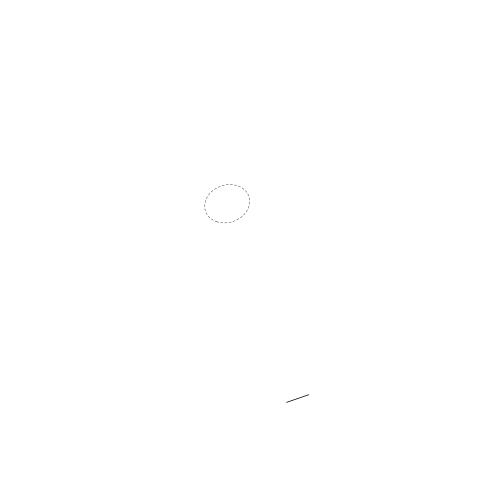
<?xml version="1.0" encoding="UTF-8"?>
<svg xmlns="http://www.w3.org/2000/svg" width="477" height="477" viewBox="0 0 477 477"><rect width="100%" height="100%" fill="white"/><g stroke="black" fill="none" stroke-linecap="round" stroke-linejoin="round"><path stroke-width="0.36" stroke-dasharray="2.38 1.79" d="M216.516 221.638A22.902 18.692 -18.8 0 0 249.656 200.787A22.902 18.692 -18.8 0 0 215.312 188.82A22.902 18.692 -18.8 0 0 216.516 221.638"/><path stroke-width="0.72" d="M286.582 402.367L308.798 394.735"/></g></svg>
